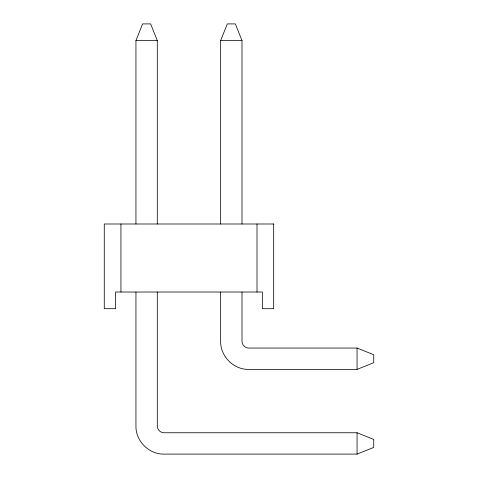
<?xml version="1.0" encoding="UTF-8"?>
<svg xmlns="http://www.w3.org/2000/svg" width="478" height="478" viewBox="0 0 478 478"><rect width="100%" height="100%" fill="white"/><g stroke="black" fill="none" stroke-linecap="round" stroke-linejoin="round"><path stroke-width="0.72" d="M135.949 223.991L135.949 40.576L142.623 23.9L150.624 23.9L157.298 40.576L157.298 223.991M220.657 223.991L220.657 40.576L227.331 23.9L235.331 23.9L241.999 40.576L241.999 223.991M220.657 292.022L220.657 341.382C220.322 356.355 233.7 369.727 248.674 369.392L357.054 369.392L373.73 362.724L373.73 354.718L357.054 348.05L248.674 348.05C245.1 348.074 241.982 344.949 241.999 341.382L241.999 292.022M135.949 292.022L135.949 426.089C135.638 441.063 148.993 454.417 163.966 454.1L357.054 454.1L373.73 447.432L373.73 439.425L357.054 432.757L163.966 432.757C160.393 432.781 157.274 429.656 157.298 426.089L157.298 292.022M135.949 40.576L157.298 40.576M220.657 40.576L241.999 40.576M357.054 348.05L357.054 369.392M357.054 432.757L357.054 454.1M257.009 223.991L257.009 292.022M120.946 223.991L120.946 292.022M273.685 223.991L104.27 223.991L104.27 308.698L115.61 308.698L115.61 292.022L262.344 292.022L262.344 308.698L273.685 308.698L273.685 223.991"/></g></svg>
